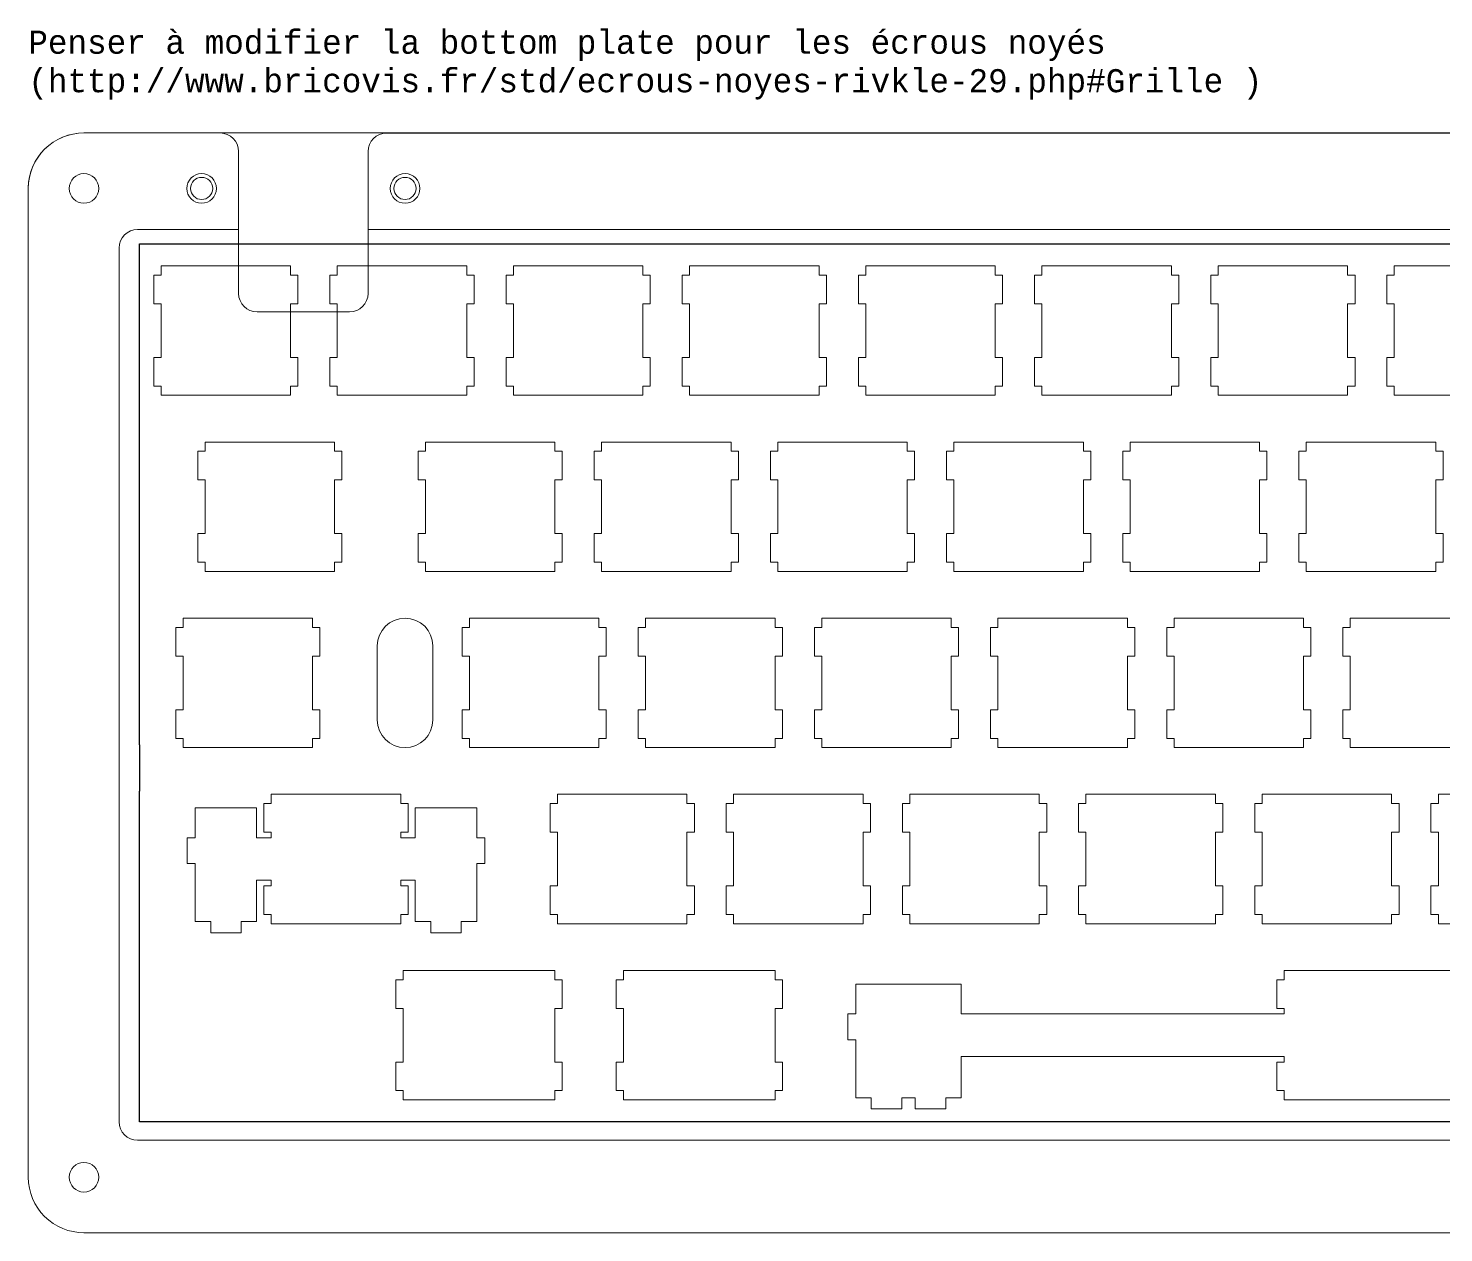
# Model space of a CAD drawing. Extents: x 0 to 309, y 0 to 130.
# Drawn here: x 0 to 153, y 0 to 130.3 of the extents above; entities that cross this region are included whole.
import ezdxf

# ---------------------------------------------------------------- set-up
doc = ezdxf.new("R2010")
doc.units = 0
doc.layers.get('0').update_dxf_attribs({"lineweight": 5, "true_color": 0xffffff})
for name, color, linetype, lineweight, true_color in [('bottom', 30, 'Continuous', 5, 0xff7f00), ('open layer', 1, 'Continuous', 5, 0xff0000), ('poker', 30, 'Continuous', 25, 0xff7f00)]:
    doc.layers.add(name, color=color, linetype=linetype, lineweight=lineweight, true_color=true_color)
doc.styles.add('textstyle0', font='')
doc.styles.get('textstyle0').set_extended_font_data('GothGBT')

msp = doc.modelspace()

# ---------------------------------------------------------------- linework, layer by layer
for p, q in [((303.4, 118.93), (6.02, 118.93)), ((0, 112.93), (0, 6)), ((42.94, 28.36), (40.55, 28.36)), ((40.55, 28.36), (40.55, 27.36)), ((66.75, 28.36), (64.37, 28.36)), ((64.37, 28.36), (64.37, 27.36)), ((147.71, 28.36), (135.8, 28.36)), ((135.8, 28.36), (135.8, 27.36)), ((40.55, 27.36), (39.75, 27.36)), ((39.75, 27.36), (39.75, 24.26)), ((64.37, 27.36), (63.57, 27.36)), ((63.57, 27.36), (63.57, 24.26)), ((89.48, 23.66), (89.48, 26.89)), ((89.48, 26.89), (94.24, 26.89)), ((135.8, 27.36), (135, 27.36)), ((135, 27.36), (135, 24.26)), ((39.75, 24.26), (40.55, 24.26)), ((40.55, 24.26), (40.55, 18.46)), ((63.57, 24.26), (64.37, 24.26)), ((64.37, 24.26), (64.37, 18.46)), ((88.6, 20.86), (88.6, 23.66)), ((88.6, 23.66), (89.48, 23.66)), ((135.8, 23.66), (100.89, 23.66)), ((135, 24.26), (135.8, 24.26)), ((135.8, 24.26), (135.8, 23.66)), ((89.48, 20.86), (88.6, 20.86)), ((89.48, 14.59), (89.48, 20.86)), ((40.55, 18.46), (39.75, 18.46)), ((39.75, 18.46), (39.75, 15.36)), ((64.37, 18.46), (63.57, 18.46)), ((63.57, 18.46), (63.57, 15.36)), ((135.8, 19.06), (100.89, 19.06)), ((135.8, 18.46), (135, 18.46)), ((135, 18.46), (135, 15.36)), ((135.8, 19.06), (135.8, 18.46)), ((39.75, 15.36), (40.55, 15.36)), ((40.55, 15.36), (40.55, 14.36)), ((63.57, 15.36), (64.37, 15.36)), ((64.37, 15.36), (64.37, 14.36)), ((135, 15.36), (135.8, 15.36)), ((135.8, 15.36), (135.8, 14.36)), ((40.55, 14.36), (42.94, 14.36)), ((64.37, 14.36), (66.75, 14.36)), ((91.15, 14.59), (89.48, 14.59)), ((91.15, 13.39), (91.15, 14.59)), ((94.45, 14.59), (94.45, 13.39)), ((94.45, 14.59), (95.91, 14.59)), ((135.8, 14.36), (147.71, 14.36)), ((94.45, 13.39), (91.15, 13.39)), ((6.02, 0), (303.4, 0))]:
    msp.add_line(p, q)
at = {"color": 0}
for p, q in [((14.36, 104.56), (14.36, 103.56)), ((28.36, 104.56), (14.36, 104.56)), ((28.36, 103.56), (28.36, 104.56)), ((33.41, 104.56), (33.41, 103.56)), ((47.41, 104.56), (33.41, 104.56)), ((47.41, 103.56), (47.41, 104.56)), ((52.46, 104.56), (52.46, 103.56)), ((66.46, 104.56), (52.46, 104.56)), ((66.46, 103.56), (66.46, 104.56)), ((71.51, 104.56), (71.51, 103.56)), ((85.51, 104.56), (71.51, 104.56)), ((85.51, 103.56), (85.51, 104.56)), ((90.56, 104.56), (90.56, 103.56)), ((104.56, 104.56), (90.56, 104.56)), ((104.56, 103.56), (104.56, 104.56)), ((109.61, 104.56), (109.61, 103.56)), ((123.61, 104.56), (109.61, 104.56)), ((123.61, 103.56), (123.61, 104.56)), ((128.66, 104.56), (128.66, 103.56)), ((142.66, 104.56), (128.66, 104.56)), ((142.66, 103.56), (142.66, 104.56)), ((147.71, 104.56), (147.71, 103.56)), ((161.71, 104.56), (147.71, 104.56)), ((14.36, 103.56), (13.56, 103.56)), ((13.56, 103.56), (13.56, 100.46)), ((29.16, 103.56), (28.36, 103.56)), ((29.16, 100.46), (29.16, 103.56)), ((33.41, 103.56), (32.61, 103.56)), ((32.61, 103.56), (32.61, 100.46)), ((48.21, 103.56), (47.41, 103.56)), ((48.21, 100.46), (48.21, 103.56)), ((52.46, 103.56), (51.66, 103.56)), ((51.66, 103.56), (51.66, 100.46)), ((67.26, 103.56), (66.46, 103.56)), ((67.26, 100.46), (67.26, 103.56)), ((71.51, 103.56), (70.71, 103.56)), ((70.71, 103.56), (70.71, 100.46)), ((86.31, 103.56), (85.51, 103.56)), ((86.31, 100.46), (86.31, 103.56)), ((90.56, 103.56), (89.76, 103.56)), ((89.76, 103.56), (89.76, 100.46)), ((105.36, 103.56), (104.56, 103.56)), ((105.36, 100.46), (105.36, 103.56)), ((109.61, 103.56), (108.81, 103.56)), ((108.81, 103.56), (108.81, 100.46)), ((124.41, 103.56), (123.61, 103.56)), ((124.41, 100.46), (124.41, 103.56)), ((128.66, 103.56), (127.86, 103.56)), ((127.86, 103.56), (127.86, 100.46)), ((143.46, 103.56), (142.66, 103.56)), ((143.46, 100.46), (143.46, 103.56)), ((147.71, 103.56), (146.91, 103.56)), ((146.91, 103.56), (146.91, 100.46)), ((13.56, 100.46), (14.36, 100.46)), ((14.36, 100.46), (14.36, 94.66)), ((28.36, 94.66), (28.36, 100.46)), ((28.36, 100.46), (29.16, 100.46)), ((32.61, 100.46), (33.41, 100.46)), ((33.41, 100.46), (33.41, 94.66)), ((47.41, 94.66), (47.41, 100.46)), ((47.41, 100.46), (48.21, 100.46)), ((51.66, 100.46), (52.46, 100.46)), ((52.46, 100.46), (52.46, 94.66)), ((66.46, 94.66), (66.46, 100.46)), ((66.46, 100.46), (67.26, 100.46)), ((70.71, 100.46), (71.51, 100.46)), ((71.51, 100.46), (71.51, 94.66)), ((85.51, 94.66), (85.51, 100.46)), ((85.51, 100.46), (86.31, 100.46)), ((89.76, 100.46), (90.56, 100.46)), ((90.56, 100.46), (90.56, 94.66)), ((104.56, 94.66), (104.56, 100.46)), ((104.56, 100.46), (105.36, 100.46)), ((108.81, 100.46), (109.61, 100.46)), ((109.61, 100.46), (109.61, 94.66)), ((123.61, 94.66), (123.61, 100.46)), ((123.61, 100.46), (124.41, 100.46)), ((127.86, 100.46), (128.66, 100.46)), ((128.66, 100.46), (128.66, 94.66)), ((142.66, 94.66), (142.66, 100.46)), ((142.66, 100.46), (143.46, 100.46)), ((146.91, 100.46), (147.71, 100.46)), ((147.71, 100.46), (147.71, 94.66)), ((14.36, 94.66), (13.56, 94.66)), ((13.56, 94.66), (13.56, 91.56)), ((29.16, 94.66), (28.36, 94.66)), ((29.16, 91.56), (29.16, 94.66)), ((33.41, 94.66), (32.61, 94.66)), ((32.61, 94.66), (32.61, 91.56)), ((48.21, 94.66), (47.41, 94.66)), ((48.21, 91.56), (48.21, 94.66)), ((52.46, 94.66), (51.66, 94.66)), ((51.66, 94.66), (51.66, 91.56)), ((67.26, 94.66), (66.46, 94.66)), ((67.26, 91.56), (67.26, 94.66)), ((71.51, 94.66), (70.71, 94.66)), ((70.71, 94.66), (70.71, 91.56)), ((86.31, 94.66), (85.51, 94.66)), ((86.31, 91.56), (86.31, 94.66)), ((90.56, 94.66), (89.76, 94.66)), ((89.76, 94.66), (89.76, 91.56)), ((105.36, 94.66), (104.56, 94.66)), ((105.36, 91.56), (105.36, 94.66)), ((109.61, 94.66), (108.81, 94.66)), ((108.81, 94.66), (108.81, 91.56)), ((124.41, 94.66), (123.61, 94.66)), ((124.41, 91.56), (124.41, 94.66)), ((128.66, 94.66), (127.86, 94.66)), ((127.86, 94.66), (127.86, 91.56)), ((143.46, 94.66), (142.66, 94.66)), ((143.46, 91.56), (143.46, 94.66)), ((147.71, 94.66), (146.91, 94.66)), ((146.91, 94.66), (146.91, 91.56)), ((13.56, 91.56), (14.36, 91.56)), ((14.36, 91.56), (14.36, 90.56)), ((14.36, 90.56), (28.36, 90.56)), ((28.36, 90.56), (28.36, 91.56)), ((28.36, 91.56), (29.16, 91.56)), ((32.61, 91.56), (33.41, 91.56)), ((33.41, 91.56), (33.41, 90.56)), ((33.41, 90.56), (47.41, 90.56)), ((47.41, 90.56), (47.41, 91.56)), ((47.41, 91.56), (48.21, 91.56)), ((51.66, 91.56), (52.46, 91.56)), ((52.46, 91.56), (52.46, 90.56)), ((52.46, 90.56), (66.46, 90.56)), ((66.46, 90.56), (66.46, 91.56)), ((66.46, 91.56), (67.26, 91.56)), ((70.71, 91.56), (71.51, 91.56)), ((71.51, 91.56), (71.51, 90.56)), ((71.51, 90.56), (85.51, 90.56)), ((85.51, 90.56), (85.51, 91.56)), ((85.51, 91.56), (86.31, 91.56)), ((89.76, 91.56), (90.56, 91.56)), ((90.56, 91.56), (90.56, 90.56)), ((90.56, 90.56), (104.56, 90.56)), ((104.56, 90.56), (104.56, 91.56)), ((104.56, 91.56), (105.36, 91.56)), ((108.81, 91.56), (109.61, 91.56)), ((109.61, 91.56), (109.61, 90.56)), ((109.61, 90.56), (123.61, 90.56)), ((123.61, 90.56), (123.61, 91.56)), ((123.61, 91.56), (124.41, 91.56)), ((127.86, 91.56), (128.66, 91.56)), ((128.66, 91.56), (128.66, 90.56)), ((128.66, 90.56), (142.66, 90.56)), ((142.66, 90.56), (142.66, 91.56)), ((142.66, 91.56), (143.46, 91.56)), ((146.91, 91.56), (147.71, 91.56)), ((147.71, 91.56), (147.71, 90.56)), ((147.71, 90.56), (161.71, 90.56)), ((19.12, 84.51), (18.32, 84.51)), ((18.32, 84.51), (18.32, 81.41)), ((19.12, 85.51), (19.12, 84.51)), ((33.12, 85.51), (19.12, 85.51)), ((33.12, 84.51), (33.12, 85.51)), ((33.92, 84.51), (33.12, 84.51)), ((33.92, 81.41), (33.92, 84.51)), ((42.94, 84.51), (42.14, 84.51)), ((42.14, 84.51), (42.14, 81.41)), ((42.94, 85.51), (42.94, 84.51)), ((56.94, 85.51), (42.94, 85.51)), ((56.94, 84.51), (56.94, 85.51)), ((57.74, 84.51), (56.94, 84.51)), ((57.74, 81.41), (57.74, 84.51)), ((61.99, 84.51), (61.19, 84.51)), ((61.19, 84.51), (61.19, 81.41)), ((61.99, 85.51), (61.99, 84.51)), ((75.99, 85.51), (61.99, 85.51)), ((75.99, 84.51), (75.99, 85.51)), ((76.79, 84.51), (75.99, 84.51)), ((76.79, 81.41), (76.79, 84.51)), ((81.04, 84.51), (80.24, 84.51)), ((80.24, 84.51), (80.24, 81.41)), ((81.04, 85.51), (81.04, 84.51)), ((95.04, 85.51), (81.04, 85.51)), ((95.04, 84.51), (95.04, 85.51)), ((95.84, 84.51), (95.04, 84.51)), ((95.84, 81.41), (95.84, 84.51)), ((100.09, 84.51), (99.29, 84.51)), ((99.29, 84.51), (99.29, 81.41)), ((100.09, 85.51), (100.09, 84.51)), ((114.09, 85.51), (100.09, 85.51)), ((114.09, 84.51), (114.09, 85.51)), ((114.89, 84.51), (114.09, 84.51)), ((114.89, 81.41), (114.89, 84.51)), ((119.14, 84.51), (118.34, 84.51)), ((118.34, 84.51), (118.34, 81.41)), ((119.14, 85.51), (119.14, 84.51)), ((133.14, 85.51), (119.14, 85.51)), ((133.14, 84.51), (133.14, 85.51)), ((133.94, 84.51), (133.14, 84.51)), ((133.94, 81.41), (133.94, 84.51)), ((138.19, 84.51), (137.39, 84.51)), ((137.39, 84.51), (137.39, 81.41)), ((138.19, 85.51), (138.19, 84.51)), ((152.19, 85.51), (138.19, 85.51)), ((152.19, 84.51), (152.19, 85.51)), ((152.99, 84.51), (152.19, 84.51)), ((152.99, 81.41), (152.99, 84.51)), ((18.32, 81.41), (19.12, 81.41)), ((19.12, 81.41), (19.12, 75.61)), ((33.12, 75.61), (33.12, 81.41)), ((33.12, 81.41), (33.92, 81.41)), ((42.14, 81.41), (42.94, 81.41)), ((42.94, 81.41), (42.94, 75.61)), ((56.94, 75.61), (56.94, 81.41)), ((56.94, 81.41), (57.74, 81.41)), ((61.19, 81.41), (61.99, 81.41)), ((61.99, 81.41), (61.99, 75.61)), ((75.99, 75.61), (75.99, 81.41)), ((75.99, 81.41), (76.79, 81.41)), ((80.24, 81.41), (81.04, 81.41)), ((81.04, 81.41), (81.04, 75.61)), ((95.04, 75.61), (95.04, 81.41)), ((95.04, 81.41), (95.84, 81.41)), ((99.29, 81.41), (100.09, 81.41)), ((100.09, 81.41), (100.09, 75.61)), ((114.09, 75.61), (114.09, 81.41)), ((114.09, 81.41), (114.89, 81.41)), ((118.34, 81.41), (119.14, 81.41)), ((119.14, 81.41), (119.14, 75.61)), ((133.14, 75.61), (133.14, 81.41)), ((133.14, 81.41), (133.94, 81.41)), ((137.39, 81.41), (138.19, 81.41)), ((138.19, 81.41), (138.19, 75.61)), ((152.19, 75.61), (152.19, 81.41)), ((152.19, 81.41), (152.99, 81.41)), ((19.12, 75.61), (18.32, 75.61)), ((18.32, 75.61), (18.32, 72.51)), ((33.92, 75.61), (33.12, 75.61)), ((33.92, 72.51), (33.92, 75.61)), ((42.94, 75.61), (42.14, 75.61)), ((42.14, 75.61), (42.14, 72.51)), ((57.74, 75.61), (56.94, 75.61)), ((57.74, 72.51), (57.74, 75.61)), ((61.99, 75.61), (61.19, 75.61)), ((61.19, 75.61), (61.19, 72.51)), ((76.79, 75.61), (75.99, 75.61)), ((76.79, 72.51), (76.79, 75.61)), ((81.04, 75.61), (80.24, 75.61)), ((80.24, 75.61), (80.24, 72.51)), ((95.84, 75.61), (95.04, 75.61)), ((95.84, 72.51), (95.84, 75.61)), ((100.09, 75.61), (99.29, 75.61)), ((99.29, 75.61), (99.29, 72.51)), ((114.89, 75.61), (114.09, 75.61)), ((114.89, 72.51), (114.89, 75.61)), ((119.14, 75.61), (118.34, 75.61)), ((118.34, 75.61), (118.34, 72.51)), ((133.94, 75.61), (133.14, 75.61)), ((133.94, 72.51), (133.94, 75.61)), ((138.19, 75.61), (137.39, 75.61)), ((137.39, 75.61), (137.39, 72.51)), ((152.99, 75.61), (152.19, 75.61)), ((152.99, 72.51), (152.99, 75.61)), ((18.32, 72.51), (19.12, 72.51)), ((19.12, 72.51), (19.12, 71.51)), ((33.12, 71.51), (33.12, 72.51)), ((33.12, 72.51), (33.92, 72.51)), ((42.14, 72.51), (42.94, 72.51)), ((42.94, 72.51), (42.94, 71.51)), ((56.94, 71.51), (56.94, 72.51)), ((56.94, 72.51), (57.74, 72.51)), ((61.19, 72.51), (61.99, 72.51)), ((61.99, 72.51), (61.99, 71.51)), ((75.99, 71.51), (75.99, 72.51)), ((75.99, 72.51), (76.79, 72.51)), ((80.24, 72.51), (81.04, 72.51)), ((81.04, 72.51), (81.04, 71.51)), ((95.04, 71.51), (95.04, 72.51)), ((95.04, 72.51), (95.84, 72.51)), ((99.29, 72.51), (100.09, 72.51)), ((100.09, 72.51), (100.09, 71.51)), ((114.09, 71.51), (114.09, 72.51)), ((114.09, 72.51), (114.89, 72.51)), ((118.34, 72.51), (119.14, 72.51)), ((119.14, 72.51), (119.14, 71.51)), ((133.14, 71.51), (133.14, 72.51)), ((133.14, 72.51), (133.94, 72.51)), ((137.39, 72.51), (138.19, 72.51)), ((138.19, 72.51), (138.19, 71.51)), ((152.19, 71.51), (152.19, 72.51)), ((152.19, 72.51), (152.99, 72.51)), ((19.12, 71.51), (33.12, 71.51)), ((42.94, 71.51), (56.94, 71.51)), ((61.99, 71.51), (75.99, 71.51)), ((81.04, 71.51), (95.04, 71.51)), ((100.09, 71.51), (114.09, 71.51)), ((119.14, 71.51), (133.14, 71.51)), ((138.19, 71.51), (152.19, 71.51)), ((16.74, 66.46), (16.74, 65.46)), ((30.74, 66.46), (16.74, 66.46)), ((30.74, 65.46), (30.74, 66.46)), ((47.7, 66.46), (47.7, 65.46)), ((61.7, 66.46), (47.7, 66.46)), ((61.7, 65.46), (61.7, 66.46)), ((66.75, 66.46), (66.75, 65.46)), ((80.75, 66.46), (66.75, 66.46)), ((80.75, 65.46), (80.75, 66.46)), ((85.8, 66.46), (85.8, 65.46)), ((99.8, 66.46), (85.8, 66.46)), ((99.8, 65.46), (99.8, 66.46)), ((104.85, 66.46), (104.85, 65.46)), ((118.85, 66.46), (104.85, 66.46)), ((118.85, 65.46), (118.85, 66.46)), ((123.9, 66.46), (123.9, 65.46)), ((137.9, 66.46), (123.9, 66.46)), ((137.9, 65.46), (137.9, 66.46)), ((142.95, 66.46), (142.95, 65.46)), ((156.95, 66.46), (142.95, 66.46)), ((16.74, 65.46), (15.94, 65.46)), ((15.94, 65.46), (15.94, 62.36)), ((31.54, 65.46), (30.74, 65.46)), ((31.54, 62.36), (31.54, 65.46)), ((47.7, 65.46), (46.9, 65.46)), ((46.9, 65.46), (46.9, 62.36)), ((62.5, 65.46), (61.7, 65.46)), ((62.5, 62.36), (62.5, 65.46)), ((66.75, 65.46), (65.95, 65.46)), ((65.95, 65.46), (65.95, 62.36)), ((81.55, 65.46), (80.75, 65.46)), ((81.55, 62.36), (81.55, 65.46)), ((85.8, 65.46), (85, 65.46)), ((85, 65.46), (85, 62.36)), ((100.6, 65.46), (99.8, 65.46)), ((100.6, 62.36), (100.6, 65.46)), ((104.85, 65.46), (104.05, 65.46)), ((104.05, 65.46), (104.05, 62.36)), ((119.65, 65.46), (118.85, 65.46)), ((119.65, 62.36), (119.65, 65.46)), ((123.9, 65.46), (123.1, 65.46)), ((123.1, 65.46), (123.1, 62.36)), ((138.7, 65.46), (137.9, 65.46)), ((138.7, 62.36), (138.7, 65.46)), ((142.95, 65.46), (142.15, 65.46)), ((142.15, 65.46), (142.15, 62.36)), ((15.94, 62.36), (16.74, 62.36)), ((16.74, 62.36), (16.74, 56.56)), ((30.74, 56.56), (30.74, 62.36)), ((30.74, 62.36), (31.54, 62.36)), ((46.9, 62.36), (47.7, 62.36)), ((47.7, 62.36), (47.7, 56.56)), ((61.7, 56.56), (61.7, 62.36)), ((61.7, 62.36), (62.5, 62.36)), ((65.95, 62.36), (66.75, 62.36)), ((66.75, 62.36), (66.75, 56.56)), ((80.75, 56.56), (80.75, 62.36)), ((80.75, 62.36), (81.55, 62.36)), ((85, 62.36), (85.8, 62.36)), ((85.8, 62.36), (85.8, 56.56)), ((99.8, 56.56), (99.8, 62.36)), ((99.8, 62.36), (100.6, 62.36)), ((104.05, 62.36), (104.85, 62.36)), ((104.85, 62.36), (104.85, 56.56)), ((118.85, 56.56), (118.85, 62.36)), ((118.85, 62.36), (119.65, 62.36)), ((123.1, 62.36), (123.9, 62.36)), ((123.9, 62.36), (123.9, 56.56)), ((137.9, 56.56), (137.9, 62.36)), ((137.9, 62.36), (138.7, 62.36)), ((142.15, 62.36), (142.95, 62.36)), ((142.95, 62.36), (142.95, 56.56)), ((16.74, 56.56), (15.94, 56.56)), ((15.94, 56.56), (15.94, 53.46)), ((31.54, 56.56), (30.74, 56.56)), ((31.54, 53.46), (31.54, 56.56)), ((47.7, 56.56), (46.9, 56.56)), ((46.9, 56.56), (46.9, 53.46)), ((62.5, 56.56), (61.7, 56.56)), ((62.5, 53.46), (62.5, 56.56)), ((66.75, 56.56), (65.95, 56.56)), ((65.95, 56.56), (65.95, 53.46)), ((81.55, 56.56), (80.75, 56.56)), ((81.55, 53.46), (81.55, 56.56)), ((85.8, 56.56), (85, 56.56)), ((85, 56.56), (85, 53.46)), ((100.6, 56.56), (99.8, 56.56)), ((100.6, 53.46), (100.6, 56.56)), ((104.85, 56.56), (104.05, 56.56)), ((104.05, 56.56), (104.05, 53.46)), ((119.65, 56.56), (118.85, 56.56)), ((119.65, 53.46), (119.65, 56.56)), ((123.9, 56.56), (123.1, 56.56)), ((123.1, 56.56), (123.1, 53.46)), ((138.7, 56.56), (137.9, 56.56)), ((138.7, 53.46), (138.7, 56.56)), ((142.95, 56.56), (142.15, 56.56)), ((142.15, 56.56), (142.15, 53.46)), ((15.94, 53.46), (16.74, 53.46)), ((16.74, 53.46), (16.74, 52.46)), ((16.74, 52.46), (30.74, 52.46)), ((30.74, 52.46), (30.74, 53.46)), ((30.74, 53.46), (31.54, 53.46)), ((46.9, 53.46), (47.7, 53.46)), ((47.7, 53.46), (47.7, 52.46)), ((47.7, 52.46), (61.7, 52.46)), ((61.7, 52.46), (61.7, 53.46)), ((61.7, 53.46), (62.5, 53.46)), ((65.95, 53.46), (66.75, 53.46)), ((66.75, 53.46), (66.75, 52.46)), ((66.75, 52.46), (80.75, 52.46)), ((80.75, 52.46), (80.75, 53.46)), ((80.75, 53.46), (81.55, 53.46)), ((85, 53.46), (85.8, 53.46)), ((85.8, 53.46), (85.8, 52.46)), ((85.8, 52.46), (99.8, 52.46)), ((99.8, 52.46), (99.8, 53.46)), ((99.8, 53.46), (100.6, 53.46)), ((104.05, 53.46), (104.85, 53.46)), ((104.85, 53.46), (104.85, 52.46)), ((104.85, 52.46), (118.85, 52.46)), ((118.85, 52.46), (118.85, 53.46)), ((118.85, 53.46), (119.65, 53.46)), ((123.1, 53.46), (123.9, 53.46)), ((123.9, 53.46), (123.9, 52.46)), ((123.9, 52.46), (137.9, 52.46)), ((137.9, 52.46), (137.9, 53.46)), ((137.9, 53.46), (138.7, 53.46)), ((142.15, 53.46), (142.95, 53.46)), ((142.95, 53.46), (142.95, 52.46)), ((142.95, 52.46), (156.95, 52.46)), ((24.69, 45.94), (18.04, 45.94)), ((18.04, 45.94), (18.04, 42.71)), ((24.69, 42.71), (24.69, 45.94)), ((26.27, 46.41), (25.47, 46.41)), ((25.47, 46.41), (25.47, 43.31)), ((26.27, 47.41), (26.27, 46.41)), ((40.27, 47.41), (26.27, 47.41)), ((40.27, 46.41), (40.27, 47.41)), ((41.07, 46.41), (40.27, 46.41)), ((41.07, 43.31), (41.07, 46.41)), ((48.49, 45.94), (41.84, 45.94)), ((41.84, 45.94), (41.84, 42.71)), ((48.49, 42.71), (48.49, 45.94)), ((57.22, 46.41), (56.42, 46.41)), ((56.42, 46.41), (56.42, 43.31)), ((57.22, 47.41), (57.22, 46.41)), ((71.22, 47.41), (57.22, 47.41)), ((71.22, 46.41), (71.22, 47.41)), ((72.02, 46.41), (71.22, 46.41)), ((72.02, 43.31), (72.02, 46.41)), ((76.27, 46.41), (75.47, 46.41)), ((75.47, 46.41), (75.47, 43.31)), ((76.27, 47.41), (76.27, 46.41)), ((90.27, 47.41), (76.27, 47.41)), ((90.27, 46.41), (90.27, 47.41)), ((91.07, 46.41), (90.27, 46.41)), ((91.07, 43.31), (91.07, 46.41)), ((95.32, 46.41), (94.52, 46.41)), ((94.52, 46.41), (94.52, 43.31)), ((95.32, 47.41), (95.32, 46.41)), ((109.32, 47.41), (95.32, 47.41)), ((109.32, 46.41), (109.32, 47.41)), ((110.12, 46.41), (109.32, 46.41)), ((110.12, 43.31), (110.12, 46.41)), ((114.37, 46.41), (113.57, 46.41)), ((113.57, 46.41), (113.57, 43.31)), ((114.37, 47.41), (114.37, 46.41)), ((128.37, 47.41), (114.37, 47.41)), ((128.37, 46.41), (128.37, 47.41)), ((129.17, 46.41), (128.37, 46.41)), ((129.17, 43.31), (129.17, 46.41)), ((133.42, 46.41), (132.62, 46.41)), ((132.62, 46.41), (132.62, 43.31)), ((133.42, 47.41), (133.42, 46.41)), ((147.42, 47.41), (133.42, 47.41)), ((147.42, 46.41), (147.42, 47.41)), ((148.22, 46.41), (147.42, 46.41)), ((148.22, 43.31), (148.22, 46.41)), ((152.47, 46.41), (151.67, 46.41)), ((151.67, 46.41), (151.67, 43.31)), ((152.47, 47.41), (152.47, 46.41)), ((166.47, 47.41), (152.47, 47.41)), ((25.47, 43.31), (26.27, 43.31)), ((26.27, 43.31), (26.27, 42.71)), ((40.27, 42.71), (40.27, 43.31)), ((40.27, 43.31), (41.07, 43.31)), ((56.42, 43.31), (57.22, 43.31)), ((57.22, 43.31), (57.22, 37.51)), ((71.22, 37.51), (71.22, 43.31)), ((71.22, 43.31), (72.02, 43.31)), ((75.47, 43.31), (76.27, 43.31)), ((76.27, 43.31), (76.27, 37.51)), ((90.27, 37.51), (90.27, 43.31)), ((90.27, 43.31), (91.07, 43.31)), ((94.52, 43.31), (95.32, 43.31)), ((95.32, 43.31), (95.32, 37.51)), ((109.32, 37.51), (109.32, 43.31)), ((109.32, 43.31), (110.12, 43.31)), ((113.57, 43.31), (114.37, 43.31)), ((114.37, 43.31), (114.37, 37.51)), ((128.37, 37.51), (128.37, 43.31)), ((128.37, 43.31), (129.17, 43.31)), ((132.62, 43.31), (133.42, 43.31)), ((133.42, 43.31), (133.42, 37.51)), ((147.42, 37.51), (147.42, 43.31)), ((147.42, 43.31), (148.22, 43.31)), ((151.67, 43.31), (152.47, 43.31)), ((152.47, 43.31), (152.47, 37.51)), ((18.04, 42.71), (17.17, 42.71)), ((17.17, 42.71), (17.17, 39.91)), ((26.27, 42.71), (24.69, 42.71)), ((41.84, 42.71), (40.27, 42.71)), ((49.37, 42.71), (48.49, 42.71)), ((49.37, 39.91), (49.37, 42.71)), ((17.17, 39.91), (18.04, 39.91)), ((18.04, 39.91), (18.04, 33.64)), ((48.49, 33.64), (48.49, 39.91)), ((48.49, 39.91), (49.37, 39.91)), ((24.69, 33.64), (24.69, 38.11)), ((24.69, 38.11), (26.27, 38.11)), ((26.27, 37.51), (25.47, 37.51)), ((25.47, 37.51), (25.47, 34.41)), ((26.27, 38.11), (26.27, 37.51)), ((40.27, 37.51), (40.27, 38.11)), ((40.27, 38.11), (41.84, 38.11)), ((41.07, 37.51), (40.27, 37.51)), ((41.07, 34.41), (41.07, 37.51)), ((41.84, 38.11), (41.84, 33.64)), ((57.22, 37.51), (56.42, 37.51)), ((56.42, 37.51), (56.42, 34.41)), ((72.02, 37.51), (71.22, 37.51)), ((72.02, 34.41), (72.02, 37.51)), ((76.27, 37.51), (75.47, 37.51)), ((75.47, 37.51), (75.47, 34.41)), ((91.07, 37.51), (90.27, 37.51)), ((91.07, 34.41), (91.07, 37.51)), ((95.32, 37.51), (94.52, 37.51)), ((94.52, 37.51), (94.52, 34.41)), ((110.12, 37.51), (109.32, 37.51)), ((110.12, 34.41), (110.12, 37.51)), ((114.37, 37.51), (113.57, 37.51)), ((113.57, 37.51), (113.57, 34.41)), ((129.17, 37.51), (128.37, 37.51)), ((129.17, 34.41), (129.17, 37.51)), ((133.42, 37.51), (132.62, 37.51)), ((132.62, 37.51), (132.62, 34.41)), ((148.22, 37.51), (147.42, 37.51)), ((148.22, 34.41), (148.22, 37.51)), ((152.47, 37.51), (151.67, 37.51)), ((151.67, 37.51), (151.67, 34.41)), ((25.47, 34.41), (26.27, 34.41)), ((26.27, 34.41), (26.27, 33.41)), ((40.27, 33.41), (40.27, 34.41)), ((40.27, 34.41), (41.07, 34.41)), ((56.42, 34.41), (57.22, 34.41)), ((57.22, 34.41), (57.22, 33.41)), ((71.22, 33.41), (71.22, 34.41)), ((71.22, 34.41), (72.02, 34.41)), ((75.47, 34.41), (76.27, 34.41)), ((76.27, 34.41), (76.27, 33.41)), ((90.27, 33.41), (90.27, 34.41)), ((90.27, 34.41), (91.07, 34.41)), ((94.52, 34.41), (95.32, 34.41)), ((95.32, 34.41), (95.32, 33.41)), ((109.32, 33.41), (109.32, 34.41)), ((109.32, 34.41), (110.12, 34.41)), ((113.57, 34.41), (114.37, 34.41)), ((114.37, 34.41), (114.37, 33.41)), ((128.37, 33.41), (128.37, 34.41)), ((128.37, 34.41), (129.17, 34.41)), ((132.62, 34.41), (133.42, 34.41)), ((133.42, 34.41), (133.42, 33.41)), ((147.42, 33.41), (147.42, 34.41)), ((147.42, 34.41), (148.22, 34.41)), ((151.67, 34.41), (152.47, 34.41)), ((152.47, 34.41), (152.47, 33.41)), ((18.04, 33.64), (19.72, 33.64)), ((19.72, 33.64), (19.72, 32.44)), ((19.72, 32.44), (23.02, 32.44)), ((23.02, 32.44), (23.02, 33.64)), ((23.02, 33.64), (24.69, 33.64)), ((26.27, 33.41), (40.27, 33.41)), ((41.84, 33.64), (43.52, 33.64)), ((43.52, 33.64), (43.52, 32.44)), ((43.52, 32.44), (46.82, 32.44)), ((46.82, 32.44), (46.82, 33.64)), ((46.82, 33.64), (48.49, 33.64)), ((57.22, 33.41), (71.22, 33.41)), ((76.27, 33.41), (90.27, 33.41)), ((95.32, 33.41), (109.32, 33.41)), ((114.37, 33.41), (128.37, 33.41)), ((133.42, 33.41), (147.42, 33.41)), ((152.47, 33.41), (166.47, 33.41)), ((56.94, 28.36), (42.94, 28.36)), ((56.94, 27.36), (56.94, 28.36)), ((80.75, 28.36), (66.75, 28.36)), ((80.75, 27.36), (80.75, 28.36)), ((161.71, 28.36), (147.71, 28.36)), ((57.74, 27.36), (56.94, 27.36)), ((57.74, 24.26), (57.74, 27.36)), ((81.55, 27.36), (80.75, 27.36)), ((81.55, 24.26), (81.55, 27.36)), ((100.89, 26.89), (94.24, 26.89)), ((100.89, 23.66), (100.89, 26.89)), ((56.94, 18.46), (56.94, 24.26)), ((56.94, 24.26), (57.74, 24.26)), ((80.75, 18.46), (80.75, 24.26)), ((80.75, 24.26), (81.55, 24.26)), ((57.74, 18.46), (56.94, 18.46)), ((57.74, 15.36), (57.74, 18.46)), ((81.55, 18.46), (80.75, 18.46)), ((81.55, 15.36), (81.55, 18.46)), ((100.89, 14.59), (100.89, 19.06)), ((56.94, 14.36), (56.94, 15.36)), ((56.94, 15.36), (57.74, 15.36)), ((80.75, 14.36), (80.75, 15.36)), ((80.75, 15.36), (81.55, 15.36)), ((42.94, 14.36), (56.94, 14.36)), ((66.75, 14.36), (80.75, 14.36)), ((95.91, 14.59), (95.91, 13.39)), ((99.21, 13.39), (99.21, 14.59)), ((99.21, 14.59), (100.89, 14.59)), ((147.71, 14.36), (161.71, 14.36)), ((95.91, 13.39), (99.21, 13.39))]:
    msp.add_line(p, q, dxfattribs=at)
for centre in [(6.02, 112.93), (6.02, 6)]:
    msp.add_circle(centre, 1.6)
for centre, start, end in [((6, 112.93), 89.7704, 180.0005), ((6, 6), 179.9995, 270.2296)]:
    msp.add_arc(centre, 6, start, end)
at = {"layer": 'bottom'}
for p, q in [((6.02, 118.93), (20.74, 118.93)), ((38.74, 118.92), (303.4, 118.92)), ((22.74, 116.93), (22.74, 108.49)), ((36.74, 108.49), (36.74, 116.93)), ((22.74, 113.93), (22.74, 101.58)), ((36.74, 101.58), (36.74, 113.93)), ((0, 6), (0, 112.93)), ((22.74, 112.93), (22.74, 112.93)), ((24.74, 99.58), (34.74, 99.58)), ((37.74, 63.46), (37.74, 55.46)), ((43.74, 55.46), (43.74, 63.46)), ((303.4, 0), (6.02, 0))]:
    msp.add_line(p, q, dxfattribs=at)
for centre in [(6.02, 112.93), (18.74, 112.93), (40.74, 112.93), (6.02, 6)]:
    msp.add_circle(centre, 1.6, dxfattribs=at)
for centre, radius, start, end in [((6, 112.93), 6, 89.7704, 180.0005), ((20.74, 116.93), 2, 0, 90), ((38.74, 116.92), 2, 90, 179.9427), ((24.74, 101.58), 2, 180, 270), ((34.74, 101.58), 2, 270, 0), ((40.74, 63.46), 3, 0, 180), ((40.74, 55.46), 3, 180, 0), ((6, 6), 6, 179.9995, 270.2296)]:
    msp.add_arc(centre, radius, start, end, dxfattribs=at)
at = {"layer": 'open layer'}
for p, q in [((6.02, 118.93), (19.67, 118.93)), ((19.67, 118.93), (20.74, 118.93)), ((38.74, 118.92), (40.71, 118.92)), ((40.71, 118.92), (303.4, 118.92)), ((22.74, 116.93), (22.74, 108.49)), ((36.74, 108.49), (36.74, 116.93)), ((0, 6), (0, 112.93)), ((11.82, 108.49), (21.67, 108.49)), ((21.67, 108.49), (22.74, 108.49)), ((38.71, 108.49), (36.74, 108.49)), ((297.59, 108.49), (38.71, 108.49)), ((9.82, 106.49), (9.82, 12)), ((11.82, 10), (297.59, 10)), ((303.4, 0), (6.02, 0))]:
    msp.add_line(p, q, dxfattribs=at)
for centre, radius in [((6.02, 112.93), 1.6), ((18.74, 112.93), 1.2), ((40.74, 112.93), 1.2), ((6.02, 6), 1.6)]:
    msp.add_circle(centre, radius, dxfattribs=at)
for centre, radius, start, end in [((6, 112.93), 6, 89.766, 179.2954), ((20.74, 116.93), 2, 0, 90), ((38.74, 116.92), 2, 90, 179.9427), ((11.82, 106.49), 2, 90, 180), ((11.82, 12), 2, 180, 270), ((6, 6), 6, 179.9995, 270.2296)]:
    msp.add_arc(centre, radius, start, end, dxfattribs=at)
at = {"layer": 'poker'}
for p, q in [((12.02, 52.76), (12.02, 106.93)), ((12.02, 106.93), (297.4, 106.93)), ((12.02, 52.76), (12.02, 47.76)), ((12.02, 12), (12.02, 47.76)), ((297.4, 12), (12.02, 12))]:
    msp.add_line(p, q, dxfattribs=at)

# ---------------------------------------------------------------- texts
at = {"layer": 'bottom', "insert": (0, 130), "char_height": 1, "attachment_point": 1, "style": 'textstyle0'}
msp.add_mtext('\\fLiberation Mono|b0|i0|c0|p0;\\H2.5;Penser à modifier la bottom plate pour les écrous noyés \\P(http://www.bricovis.fr/std/ecrous-noyes-rivkle-29.php#Grille )', dxfattribs=at)

doc.saveas('drawing.dxf')
